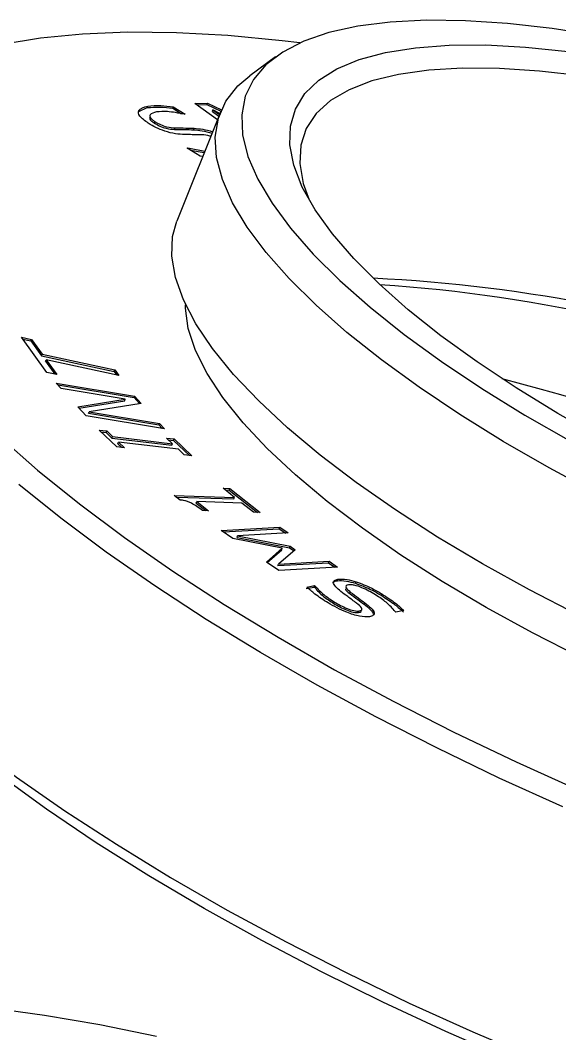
# Paper-space layout 'Sheet3' of a CAD drawing. Header units: millimetres. Extents: x 2 to 295, y 2 to 209.
# Drawn here: x 208.73 to 224.77, y 154.02 to 184.14 of the extents above; entities that cross this region are included whole.
import ezdxf

# ---------------------------------------------------------------- set-up
doc = ezdxf.new("R2010")
doc.units = ezdxf.units.MM

psp = doc.layouts.new('Sheet3')

# ---------------------------------------------------------------- linework, layer by layer
at = {"color": 7, "linetype": 'Continuous', "lineweight": 25}
for p, q in [((216.315, 183.051), (215.556, 182.494)), ((213.922, 181.672), (214.295, 181.68)), ((214.593, 181.187), (213.922, 181.672)), ((213.981, 181.629), (214.277, 181.636)), ((214.277, 181.636), (214.295, 181.68)), ((214.277, 181.636), (214.693, 181.436)), ((214.295, 181.68), (214.711, 181.48)), ((212.258, 181.425), (212.506, 181.544)), ((212.506, 181.544), (212.523, 181.588)), ((213.263, 181.529), (213.281, 181.573)), ((213.263, 181.529), (213.526, 181.362)), ((213.281, 181.573), (213.631, 181.351)), ((214.684, 181.414), (213.389, 178.174)), ((213.631, 181.351), (213.615, 181.348)), ((214.442, 181.43), (214.46, 181.475)), ((214.442, 181.43), (214.635, 181.291)), ((214.46, 181.475), (214.652, 181.336)), ((214.668, 181.374), (214.46, 181.475)), ((212.716, 181.086), (212.733, 181.131)), ((213.32, 180.899), (213.337, 180.943)), ((213.881, 180.887), (213.899, 180.932)), ((213.696, 180.345), (213.712, 180.347)), ((214.079, 180.102), (213.696, 180.345)), ((213.708, 180.337), (213.712, 180.347)), ((213.712, 180.347), (214.22, 180.255)), ((213.79, 180.285), (214.202, 180.21)), ((214.156, 180.093), (214.079, 180.102)), ((208.77, 174.721), (209.065, 174.657)), ((209.522, 173.676), (208.77, 174.721)), ((208.811, 174.663), (209.047, 174.612)), ((209.047, 174.612), (209.065, 174.657)), ((209.047, 174.612), (209.364, 174.171)), ((209.065, 174.657), (209.382, 174.216)), ((209.364, 174.171), (209.382, 174.216)), ((209.364, 174.171), (211.523, 173.703)), ((209.382, 174.216), (211.541, 173.747)), ((209.482, 174.008), (209.499, 174.053)), ((209.482, 174.008), (209.757, 173.625)), ((209.499, 174.053), (209.817, 173.612)), ((211.659, 173.584), (209.499, 174.053)), ((209.817, 173.612), (209.522, 173.676)), ((211.523, 173.703), (211.541, 173.747)), ((211.523, 173.703), (211.6, 173.597)), ((211.541, 173.747), (211.659, 173.584)), ((209.802, 173.359), (212.131, 172.971)), ((209.951, 173.193), (209.802, 173.359)), ((209.852, 173.303), (212.113, 172.927)), ((211.853, 172.877), (209.951, 173.193)), ((212.113, 172.927), (212.131, 172.971)), ((212.113, 172.927), (212.275, 172.747)), ((212.131, 172.971), (212.326, 172.755)), ((210.443, 172.651), (211.853, 172.877)), ((210.686, 172.383), (210.443, 172.651)), ((210.476, 172.615), (211.835, 172.832)), ((212.326, 172.755), (210.782, 172.508)), ((211.835, 172.832), (211.853, 172.877)), ((213.015, 171.996), (210.686, 172.383)), ((210.764, 172.463), (210.782, 172.508)), ((210.764, 172.463), (212.847, 172.117)), ((210.782, 172.508), (212.865, 172.161)), ((212.847, 172.117), (212.865, 172.161)), ((212.847, 172.117), (212.946, 172.007)), ((212.865, 172.161), (213.015, 171.996)), ((211.075, 171.961), (211.3, 171.934)), ((211.603, 171.46), (211.075, 171.961)), ((211.131, 171.908), (211.283, 171.89)), ((211.283, 171.89), (211.3, 171.934)), ((211.283, 171.89), (211.458, 171.723)), ((211.3, 171.934), (211.476, 171.767)), ((211.458, 171.723), (211.476, 171.767)), ((211.458, 171.723), (213.237, 171.512)), ((211.476, 171.767), (213.255, 171.557)), ((213.079, 171.724), (213.305, 171.697)), ((213.255, 171.557), (213.079, 171.724)), ((213.287, 171.652), (213.305, 171.697)), ((213.305, 171.697), (213.833, 171.196)), ((211.828, 171.433), (211.603, 171.46)), ((211.635, 171.556), (211.653, 171.6)), ((211.635, 171.556), (211.754, 171.442)), ((211.653, 171.6), (211.828, 171.433)), ((213.431, 171.39), (211.653, 171.6)), ((213.135, 171.67), (213.287, 171.652)), ((213.237, 171.512), (213.255, 171.557)), ((213.287, 171.652), (213.759, 171.205)), ((213.607, 171.223), (213.431, 171.39)), ((213.833, 171.196), (213.607, 171.223)), ((214.758, 170.231), (214.96, 170.225)), ((215.102, 169.96), (214.758, 170.231)), ((214.942, 170.18), (214.96, 170.225)), ((214.96, 170.225), (215.863, 169.512)), ((213.31, 170.019), (215.102, 169.96)), ((213.483, 169.882), (213.31, 170.019)), ((213.369, 169.972), (215.084, 169.915)), ((214.818, 170.184), (214.942, 170.18)), ((214.942, 170.18), (215.786, 169.515)), ((215.084, 169.915), (215.102, 169.96)), ((213.962, 169.79), (213.979, 169.835)), ((213.962, 169.79), (214.246, 169.566)), ((213.979, 169.835), (214.324, 169.563)), ((215.317, 169.79), (213.979, 169.835)), ((215.661, 169.519), (215.317, 169.79)), ((214.324, 169.563), (214.147, 169.569)), ((215.863, 169.512), (215.661, 169.519)), ((214.701, 168.976), (216.449, 169.075)), ((214.759, 168.936), (216.431, 169.03)), ((216.431, 169.03), (216.449, 169.075)), ((216.431, 169.03), (216.621, 168.899)), ((216.449, 169.075), (216.697, 168.903)), ((215.048, 168.735), (214.701, 168.976)), ((216.52, 168.448), (215.048, 168.735)), ((215.174, 168.773), (215.191, 168.818)), ((215.174, 168.773), (216.737, 168.462)), ((216.697, 168.903), (215.191, 168.818)), ((215.191, 168.818), (216.755, 168.506)), ((216.055, 168.038), (216.52, 168.448)), ((216.074, 168.026), (216.503, 168.403)), ((216.906, 168.401), (216.408, 167.976)), ((216.503, 168.403), (216.52, 168.448)), ((216.737, 168.462), (216.755, 168.506)), ((216.737, 168.462), (216.869, 168.37)), ((216.755, 168.506), (216.906, 168.401)), ((216.413, 167.791), (216.055, 168.038)), ((216.39, 167.932), (217.896, 168.017)), ((216.39, 167.932), (216.408, 167.976)), ((216.408, 167.976), (217.914, 168.061)), ((218.162, 167.889), (216.413, 167.791)), ((217.896, 168.017), (217.914, 168.061)), ((217.896, 168.017), (218.086, 167.885)), ((217.914, 168.061), (218.162, 167.889)), ((218.156, 167.483), (218.174, 167.528)), ((217.229, 167.251), (217.465, 167.292)), ((217.247, 167.295), (217.482, 167.337)), ((217.465, 167.292), (217.482, 167.337)), ((217.465, 167.292), (217.484, 167.28)), ((217.482, 167.337), (217.502, 167.325)), ((217.484, 167.28), (217.502, 167.325)), ((218.696, 167.408), (218.714, 167.452)), ((218.524, 167.102), (218.542, 167.147)), ((219.46, 167.05), (219.478, 167.094)), ((218.05, 166.807), (218.068, 166.851)), ((218.79, 166.54), (218.808, 166.585)), ((218.955, 166.785), (218.973, 166.83)), ((220.137, 166.597), (219.894, 166.554)), ((219.894, 166.554), (219.874, 166.566))]:
    psp.add_line(p, q, dxfattribs=at)
at = {"color": 7, "linetype": 'Continuous', "lineweight": 25, "flags": 128}
for points in [[(225.938, 183.68), (224.544, 183.896), (223.217, 184.046), (221.967, 184.128), (220.802, 184.141), (219.731, 184.087), (218.762, 183.964), (217.902, 183.774), (217.157, 183.518), (216.533, 183.198), (216.033, 182.817), (215.661, 182.377), (215.421, 181.881), (215.314, 181.333), (215.34, 180.736), (215.5, 180.096), (215.791, 179.417), (216.214, 178.703), (216.763, 177.96), (217.435, 177.193), (218.226, 176.408), (219.13, 175.61)], [(217.046, 183.47), (216.516, 183.533), (214.905, 183.686), (213.375, 183.77), (211.931, 183.786), (210.582, 183.732), (209.334, 183.61), (208.192, 183.419)], [(220.263, 175.536), (219.396, 176.303), (218.642, 177.058), (218.008, 177.793), (217.497, 178.504), (217.114, 179.185), (216.863, 179.83), (216.745, 180.435), (216.76, 180.994), (216.909, 181.504), (217.192, 181.96), (217.604, 182.359), (218.144, 182.697), (218.807, 182.973), (219.587, 183.183), (220.479, 183.326), (221.476, 183.402), (222.57, 183.408), (223.753, 183.347), (225.014, 183.217)], [(225.427, 182.487), (224.164, 182.633), (222.977, 182.711), (221.877, 182.72), (220.872, 182.66), (219.97, 182.533), (219.179, 182.338), (218.504, 182.078), (217.952, 181.754), (217.526, 181.37), (217.23, 180.928), (217.067, 180.431), (217.037, 179.885), (217.142, 179.293), (217.316, 178.802)], [(218.443, 174.863), (217.528, 175.67), (216.726, 176.465), (216.041, 177.242), (215.479, 177.995), (215.044, 178.719), (214.739, 179.41), (214.566, 180.061), (214.526, 180.669), (214.619, 181.229), (214.845, 181.738), (215.203, 182.192), (215.556, 182.494)], [(225.327, 166.458), (223.868, 167.21), (222.468, 167.985), (221.137, 168.779), (219.884, 169.586), (218.718, 170.4), (217.646, 171.216), (216.677, 172.028), (215.818, 172.83), (215.073, 173.616), (214.45, 174.382), (213.951, 175.121), (213.58, 175.829), (213.341, 176.5), (213.234, 177.131), (213.261, 177.715), (213.389, 178.174)], [(225.391, 165.205), (223.959, 165.934), (222.584, 166.688), (221.277, 167.461), (220.047, 168.248), (218.904, 169.042), (217.856, 169.839), (216.91, 170.631), (216.074, 171.413), (215.354, 172.18), (214.755, 172.925), (214.282, 173.644), (213.938, 174.33), (213.725, 174.979), (213.646, 175.586), (213.646, 175.687)], [(219.13, 175.61), (220.139, 174.805), (221.248, 173.999), (222.447, 173.198), (223.729, 172.407), (225.083, 171.632)], [(226.031, 171.715), (224.715, 172.457), (223.471, 173.216), (222.309, 173.986), (221.236, 174.761), (220.263, 175.536)], [(225.886, 170.071), (224.455, 170.835), (223.088, 171.62), (221.795, 172.421), (220.584, 173.232), (219.464, 174.048), (218.443, 174.863)], [(200.333, 173.569), (200.228, 173.263), (200.103, 172.576), (200.112, 171.84), (200.256, 171.059), (200.532, 170.236), (200.941, 169.376), (201.48, 168.482), (202.147, 167.559), (202.938, 166.611), (203.85, 165.642), (204.879, 164.656), (206.02, 163.66), (207.267, 162.656), (208.616, 161.649), (210.058, 160.646), (211.588, 159.649), (213.199, 158.664), (214.883, 157.695), (216.632, 156.747), (218.438, 155.825), (220.293, 154.931), (222.188, 154.072), (224.114, 153.25)], [(208.115, 171.759), (209.248, 170.768)], [(209.248, 170.768), (210.489, 169.769), (211.831, 168.769), (213.268, 167.771), (214.793, 166.78), (216.398, 165.802), (218.076, 164.84), (219.82, 163.899), (221.62, 162.984), (223.468, 162.099), (225.356, 161.248)], [(224.861, 160.759), (222.966, 161.618), (221.111, 162.512), (219.305, 163.434), (217.556, 164.382), (215.872, 165.351), (214.261, 166.336), (212.731, 167.333), (211.288, 168.336), (209.94, 169.343), (208.693, 170.347)], [(223.283, 153.258), (221.379, 154.09), (219.51, 154.959), (217.685, 155.859), (215.912, 156.788), (214.2, 157.74), (212.557, 158.711), (210.991, 159.696), (209.509, 160.691), (208.119, 161.691), (206.827, 162.69), (205.639, 163.686), (204.561, 164.672), (203.598, 165.643), (202.755, 166.597), (202.035, 167.526), (201.442, 168.429), (201.091, 169.067)], [(212.785, 153.941), (211.092, 154.286), (209.454, 154.566), (207.879, 154.779), (206.375, 154.925), (204.951, 155.002), (203.615, 155.011), (202.374, 154.951), (201.234, 154.822), (200.202, 154.626), (199.283, 154.363), (198.483, 154.034), (197.806, 153.643)]]:
    psp.add_lwpolyline(points, dxfattribs=at)
at = {"color": 7, "linetype": 'Continuous', "lineweight": 25}
for centre, radius, start, end in [((217.209, 132.568), 43.951, 51.7676, 87.3822), ((216.382, 130.91), 45.473, 50.2627, 86.1689), ((203.505, 98.69), 77.305, 61.08248, 75.3491)]:
    psp.add_arc(centre, radius, start, end, dxfattribs=at)
for points, knots in [([(212.536, 181.081), (212.438, 181.154), (212.241, 181.3), (212.221, 181.507), (212.409, 181.558), (212.523, 181.588)], [0, 0, 0, 0, 0.279175, 0.559783, 1, 1, 1, 1]), ([(212.506, 181.544), (212.629, 181.555), (212.849, 181.575), (213.136, 181.543), (213.263, 181.529)], [0, 0, 0, 0, 0.5597814, 1, 1, 1, 1]), ([(212.523, 181.588), (212.647, 181.6), (212.867, 181.62), (213.154, 181.587), (213.281, 181.573)], [0, 0, 0, 0, 0.5597814, 1, 1, 1, 1]), ([(212.784, 181.417), (212.701, 181.398), (212.577, 181.369), (212.583, 181.264), (212.648, 181.189), (212.705, 181.15), (212.733, 181.131)], [0, 0, 0, 0, 0.498943, 0.748914, 0.874398, 1, 1, 1, 1]), ([(213.615, 181.348), (213.435, 181.382), (213.113, 181.444), (212.885, 181.425), (212.784, 181.417)], [0, 0, 0, 0, 0.559068, 1, 1, 1, 1]), ([(213.621, 180.743), (213.532, 180.749), (213.356, 180.759), (213.051, 180.83), (212.757, 180.949), (212.61, 181.037), (212.536, 181.081)], [0, 0, 0, 0, 0.2807574, 0.5601318, 0.7797798, 1, 1, 1, 1]), ([(212.579, 181.254), (212.577, 181.237), (212.573, 181.207), (212.631, 181.144), (212.687, 181.105), (212.716, 181.086)], [0, 0, 0, 0, 0.382949, 0.691328, 1, 1, 1, 1]), ([(212.716, 181.086), (212.769, 181.054), (212.874, 180.991), (213.112, 180.911), (213.241, 180.903), (213.32, 180.899)], [0, 0, 0, 0, 0.2808027, 0.5593988, 1, 1, 1, 1]), ([(212.733, 181.131), (212.786, 181.099), (212.892, 181.036), (213.13, 180.956), (213.259, 180.948), (213.337, 180.943)], [0, 0, 0, 0, 0.2808027, 0.5593988, 1, 1, 1, 1]), ([(213.32, 180.899), (213.423, 180.898), (213.607, 180.897), (213.797, 180.89), (213.881, 180.887)], [0, 0, 0, 0, 0.560038, 1, 1, 1, 1]), ([(213.337, 180.943), (213.44, 180.942), (213.625, 180.941), (213.815, 180.935), (213.899, 180.932)], [0, 0, 0, 0, 0.560038, 1, 1, 1, 1]), ([(214.128, 180.736), (214.033, 180.738), (213.862, 180.741), (213.694, 180.743), (213.621, 180.743)], [0, 0, 0, 0, 0.559937, 1, 1, 1, 1]), ([(213.881, 180.887), (213.963, 180.879), (214.126, 180.862), (214.331, 180.823), (214.429, 180.781), (214.43, 180.78)], [0, 0, 0, 0, 0.498799, 0.995198, 1, 1, 1, 1]), ([(213.899, 180.932), (213.981, 180.923), (214.144, 180.907), (214.348, 180.867), (214.447, 180.825), (214.448, 180.825)], [0, 0, 0, 0, 0.498799, 0.995198, 1, 1, 1, 1]), ([(214.394, 180.691), (214.386, 180.694), (214.286, 180.731), (214.204, 180.733), (214.128, 180.736)], [0, 0, 0, 0, 0.083578, 1, 1, 1, 1]), ([(213.821, 169.785), (213.789, 169.8), (213.724, 169.829), (213.601, 169.87), (213.528, 169.878), (213.483, 169.882)], [0, 0, 0, 0, 0.280529, 0.560505, 1, 1, 1, 1]), ([(214.147, 169.569), (214.093, 169.61), (213.998, 169.684), (213.875, 169.754), (213.821, 169.785)], [0, 0, 0, 0, 0.560917, 1, 1, 1, 1]), ([(218.26, 167.165), (218.205, 167.212), (218.096, 167.305), (218.016, 167.426), (218.059, 167.5), (218.136, 167.518), (218.174, 167.528)], [0, 0, 0, 0, 0.280658, 0.560062, 0.779607, 1, 1, 1, 1]), ([(218.043, 167.429), (218.046, 167.436), (218.059, 167.466), (218.114, 167.476), (218.156, 167.483)], [0, 0, 0, 0, 0.224091, 1, 1, 1, 1]), ([(218.156, 167.483), (218.24, 167.487), (218.389, 167.494), (218.602, 167.434), (218.696, 167.408)], [0, 0, 0, 0, 0.559198, 1, 1, 1, 1]), ([(218.174, 167.528), (218.258, 167.532), (218.407, 167.539), (218.62, 167.479), (218.714, 167.452)], [0, 0, 0, 0, 0.559198, 1, 1, 1, 1]), ([(217.881, 166.823), (217.744, 166.911), (217.499, 167.069), (217.324, 167.226), (217.247, 167.295)], [0, 0, 0, 0, 0.559801, 1, 1, 1, 1]), ([(217.484, 167.28), (217.56, 167.194), (217.694, 167.039), (217.941, 166.878), (218.05, 166.807)], [0, 0, 0, 0, 0.559043, 1, 1, 1, 1]), ([(217.502, 167.325), (217.577, 167.238), (217.712, 167.083), (217.959, 166.922), (218.068, 166.851)], [0, 0, 0, 0, 0.559043, 1, 1, 1, 1]), ([(218.398, 167.244), (218.397, 167.239), (218.394, 167.203), (218.465, 167.148), (218.524, 167.102)], [0, 0, 0, 0, 0.152967, 1, 1, 1, 1]), ([(218.486, 167.359), (218.457, 167.352), (218.4, 167.338), (218.404, 167.262), (218.49, 167.19), (218.542, 167.147)], [0, 0, 0, 0, 0.280981, 0.558954, 1, 1, 1, 1]), ([(219.291, 167.066), (219.161, 167.142), (218.966, 167.255), (218.692, 167.346), (218.558, 167.366), (218.51, 167.361), (218.486, 167.359)], [0, 0, 0, 0, 0.499331, 0.748847, 0.874411, 1, 1, 1, 1]), ([(218.696, 167.408), (218.851, 167.35), (219.128, 167.247), (219.358, 167.11), (219.46, 167.05)], [0, 0, 0, 0, 0.558664, 1, 1, 1, 1]), ([(218.714, 167.452), (218.869, 167.395), (219.145, 167.292), (219.376, 167.155), (219.478, 167.094)], [0, 0, 0, 0, 0.558664, 1, 1, 1, 1]), ([(218.73, 166.817), (218.641, 166.882), (218.481, 166.998), (218.328, 167.114), (218.26, 167.165)], [0, 0, 0, 0, 0.560035, 1, 1, 1, 1]), ([(218.524, 167.102), (218.604, 167.043), (218.746, 166.937), (218.891, 166.832), (218.955, 166.785)], [0, 0, 0, 0, 0.559932, 1, 1, 1, 1]), ([(218.542, 167.147), (218.622, 167.088), (218.764, 166.982), (218.909, 166.876), (218.973, 166.83)], [0, 0, 0, 0, 0.559932, 1, 1, 1, 1]), ([(219.874, 166.566), (219.798, 166.657), (219.66, 166.82), (219.404, 166.991), (219.291, 167.066)], [0, 0, 0, 0, 0.559428, 1, 1, 1, 1]), ([(219.46, 167.05), (219.604, 166.956), (219.863, 166.79), (220.041, 166.625), (220.119, 166.552)], [0, 0, 0, 0, 0.559666, 1, 1, 1, 1]), ([(219.478, 167.094), (219.622, 167.001), (219.88, 166.835), (220.059, 166.67), (220.137, 166.597)], [0, 0, 0, 0, 0.559666, 1, 1, 1, 1]), ([(219.111, 166.414), (219.02, 166.411), (218.837, 166.406), (218.349, 166.563), (218.059, 166.725), (217.881, 166.823)], [0, 0, 0, 0, 0.279194, 0.559847, 1, 1, 1, 1]), ([(218.05, 166.807), (218.171, 166.738), (218.351, 166.635), (218.6, 166.553), (218.724, 166.533), (218.768, 166.538), (218.79, 166.54)], [0, 0, 0, 0, 0.4988727, 0.7489008, 0.8744155, 1, 1, 1, 1]), ([(218.068, 166.851), (218.188, 166.783), (218.369, 166.68), (218.618, 166.598), (218.742, 166.578), (218.786, 166.582), (218.808, 166.585)], [0, 0, 0, 0, 0.4988727, 0.7489008, 0.8744155, 1, 1, 1, 1]), ([(218.808, 166.585), (218.838, 166.593), (218.898, 166.608), (218.885, 166.693), (218.789, 166.77), (218.73, 166.817)], [0, 0, 0, 0, 0.280752, 0.5593532, 1, 1, 1, 1]), ([(218.79, 166.54), (218.823, 166.547), (218.875, 166.558), (218.863, 166.596), (218.859, 166.611)], [0, 0, 0, 0, 0.629823, 1, 1, 1, 1]), ([(218.955, 166.785), (219.018, 166.734), (219.145, 166.631), (219.244, 166.514), (219.226, 166.476), (219.223, 166.469)], [0, 0, 0, 0, 0.455984, 0.909654, 1, 1, 1, 1]), ([(218.973, 166.83), (219.038, 166.777), (219.169, 166.673), (219.267, 166.536), (219.236, 166.447), (219.153, 166.425), (219.111, 166.414)], [0, 0, 0, 0, 0.280723, 0.560021, 0.779728, 1, 1, 1, 1])]:
    psp.add_open_spline(points, degree=3, knots=knots, dxfattribs=at)

doc.saveas('drawing.dxf')
